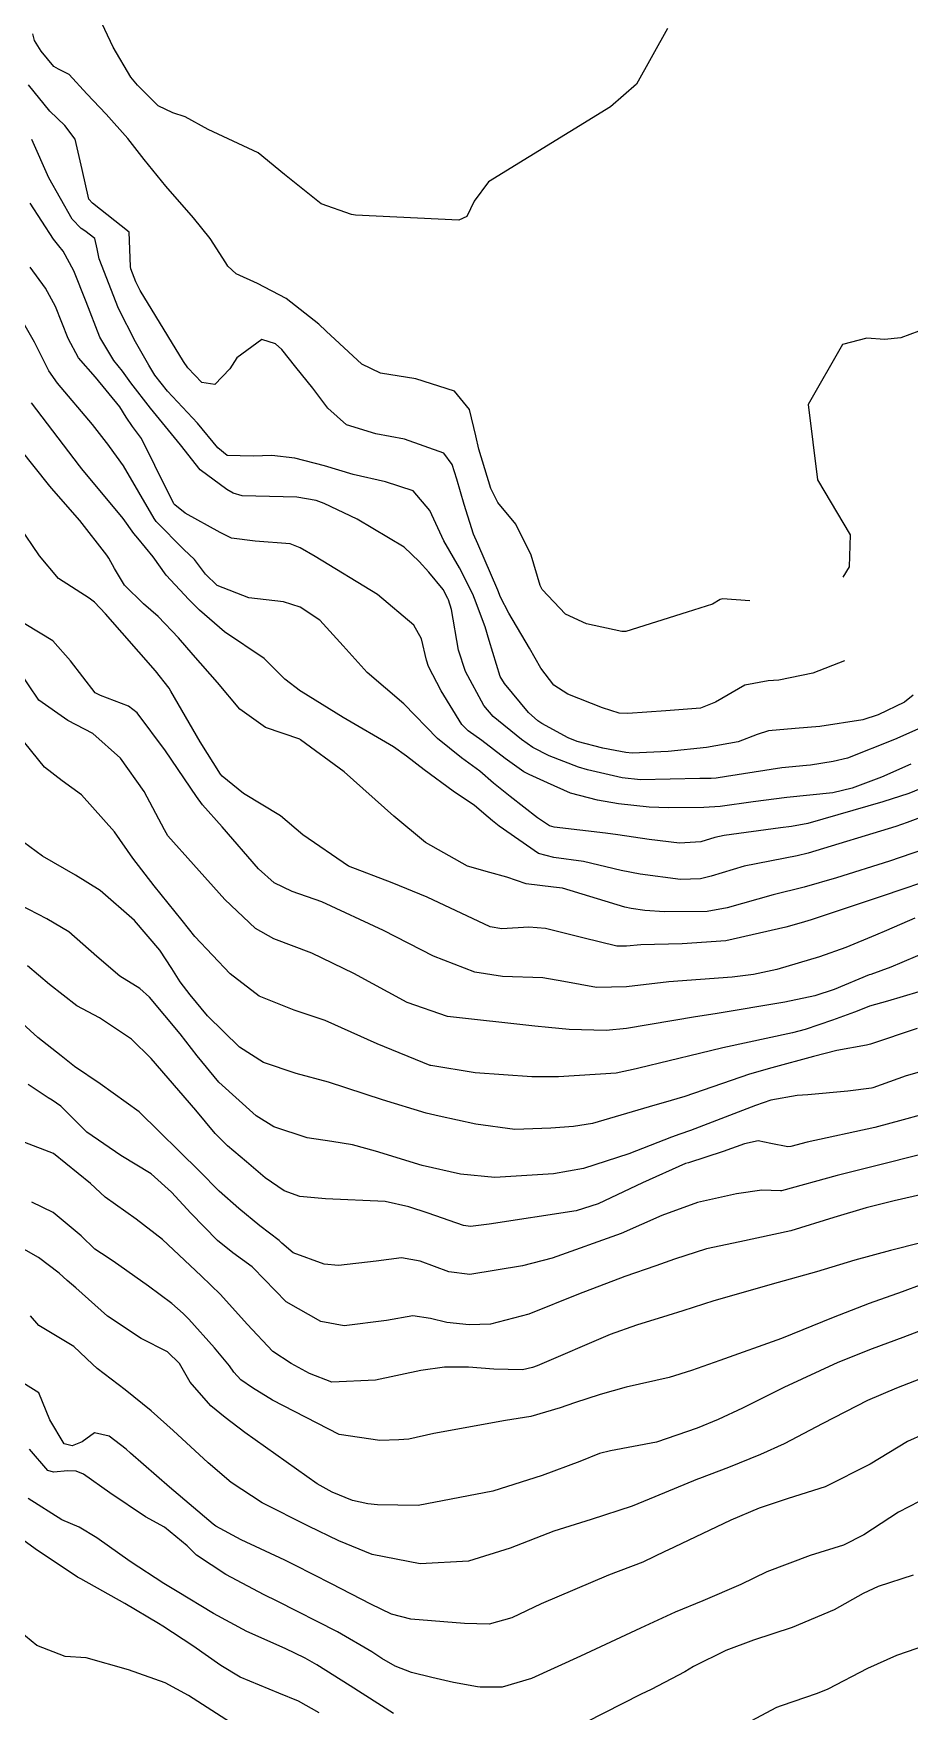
# Model space of a CAD drawing. Header units: feet. Extents: x 1313709 to 1317500, y 405869 to 411659.
# Drawn here: x 1316373.1 to 1316502.9, y 408103.8 to 408352.5 of the extents above; entities that cross this region are included whole.
import ezdxf

# ---------------------------------------------------------------- set-up
doc = ezdxf.new("R2010")
doc.units = ezdxf.units.FT
doc.layers.add('C-TOPO-MAJR', color=32, linetype='CONTINUOUS')

msp = doc.modelspace()

# ---------------------------------------------------------------- linework, layer by layer
at = {"layer": 'C-TOPO-MAJR'}
for points in [[(1316467.1, 408353.26), (1316462.47, 408344.99), (1316458.62, 408341.66), (1316440.54, 408330.56), (1316438.42, 408327.68), (1316437.33, 408325.41), (1316436.17, 408324.84), (1316420.85, 408325.61), (1316420.23, 408325.7), (1316415.76, 408327.29), (1316410.32, 408331.6), (1316406.39, 408334.82), (1316399, 408338.27), (1316395.6, 408340.17), (1316393.76, 408340.74), (1316391.56, 408341.79), (1316388.5, 408344.86), (1316387.55, 408346.07), (1316384.91, 408350.47), (1316382.45, 408355.75)], [(1316479.27, 408268.45), (1316475.24, 408268.74), (1316474.91, 408268.64), (1316473.73, 408267.93), (1316470, 408266.74), (1316460.9, 408263.91), (1316460.32, 408263.88), (1316455.09, 408265.03), (1316451.98, 408266.47), (1316448.51, 408270.1), (1316448.2, 408270.7), (1316446.88, 408275.2), (1316444.61, 408279.79), (1316441.92, 408283.02), (1316440.91, 408285.08), (1316439.14, 408290.94), (1316438.67, 408292.88), (1316437.73, 408296.79), (1316435.51, 408299.53), (1316429.79, 408301.32), (1316424.55, 408302.19), (1316421.75, 408303.5), (1316416.47, 408308.42), (1316415.41, 408309.46), (1316410.55, 408313.23), (1316406.3, 408315.45), (1316403.16, 408316.9), (1316401.92, 408318.05), (1316401.62, 408318.51), (1316399.28, 408322.14), (1316396.82, 408325.21), (1316392.74, 408329.9), (1316389.52, 408333.84), (1316387.09, 408336.97), (1316383.9, 408340.57), (1316381.02, 408343.56), (1316378.4, 408346.45), (1316376.81, 408347.24), (1316376.13, 408347.62), (1316374.22, 408349.88), (1316373.25, 408351.46), (1316373, 408352.45)], [(1316508.96, 408352.56), (1316520.83, 408346.34), (1316526.69, 408344.4), (1316537.53, 408340.78), (1316541.35, 408329.75), (1316539.07, 408323.81), (1316535.2, 408315.34), (1316530.71, 408312.17), (1316527.96, 408311.41), (1316526.98, 408311.28), (1316522.39, 408310.78), (1316509.4, 408309.6), (1316506.25, 408309.1), (1316505.69, 408308.9), (1316501.68, 408307.42), (1316499.26, 408307.16), (1316496.64, 408307.36), (1316493, 408306.45), (1316487.95, 408297.55), (1316489.33, 408286.37), (1316494.14, 408278.2), (1316494.03, 408273.5), (1316493.06, 408271.95)], [(1316493.31, 408259.54), (1316488.63, 408257.73), (1316483.61, 408256.67), (1316482, 408256.59), (1316478.54, 408255.95), (1316474.22, 408253.4), (1316472, 408252.54), (1316466.86, 408252.16), (1316461.22, 408251.75), (1316459.9, 408251.81), (1316457.46, 408252.58), (1316452.32, 408254.61), (1316450.22, 408255.96), (1316448.3, 408258.45), (1316446.62, 408261.41), (1316443.57, 408266.59), (1316442.35, 408269), (1316441.92, 408270.04), (1316438.95, 408276.9), (1316438.34, 408278.34), (1316436.92, 408282.74), (1316435.87, 408286.48), (1316435.17, 408288.66), (1316433.93, 408290.3), (1316428.12, 408292.39), (1316423.85, 408293.18), (1316419.48, 408294.53), (1316416.74, 408297.01), (1316414.52, 408299.97), (1316411.99, 408303.06), (1316409.9, 408305.69), (1316408.99, 408306.51), (1316406.93, 408307.15), (1316403.26, 408304.46), (1316402.19, 408302.83), (1316399.96, 408300.52), (1316398.05, 408300.82), (1316395.97, 408302.99), (1316395.36, 408303.92), (1316388.92, 408314.43), (1316388.26, 408315.7), (1316387.52, 408317.62), (1316387.49, 408317.99), (1316387.31, 408323.07), (1316381.83, 408327.37), (1316381.33, 408327.99), (1316380.33, 408332.38), (1316379.27, 408336.86), (1316377.77, 408338.86), (1316375.52, 408340.99), (1316372.36, 408344.92)], [(1316503.49, 408254.45), (1316502.2, 408253.42), (1316498.29, 408251.53), (1316496.04, 408250.82), (1316489.65, 408249.8), (1316486.03, 408249.52), (1316482.04, 408249.19), (1316480.4, 408248.61), (1316477.58, 408247.55), (1316472.86, 408246.68), (1316467.18, 408246.11), (1316461.83, 408245.88), (1316460.93, 408245.97), (1316459.33, 408246.26), (1316457.48, 408246.59), (1316453.7, 408247.58), (1316452.35, 408248.12), (1316448.45, 408250.27), (1316447.85, 408250.67), (1316446.48, 408251.9), (1316442.9, 408256.18), (1316442.3, 408257.25), (1316440.63, 408262.55), (1316440.04, 408264.57), (1316438.48, 408268.79), (1316438.23, 408269.42), (1316436.24, 408273.34), (1316433.95, 408277.35), (1316431.86, 408281.82), (1316429.39, 408284.76), (1316425.3, 408286.08), (1316420.51, 408287.15), (1316416.24, 408288.44), (1316411.86, 408289.57), (1316408.41, 408289.99), (1316405.69, 408289.86), (1316401.79, 408290), (1316400.42, 408291.13), (1316397.39, 408294.76), (1316392.99, 408299.53), (1316391.11, 408301.9), (1316390.21, 408303.38), (1316388.21, 408306.82), (1316385.7, 408311.77), (1316382.85, 408319.1), (1316382.55, 408320.6), (1316382.18, 408322.13), (1316380.72, 408323.29), (1316380.18, 408323.6), (1316378.82, 408324.98), (1316375.39, 408331.14), (1316372.87, 408336.81)], [(1316506.84, 408250.59), (1316500.71, 408247.88), (1316493.75, 408245.14), (1316491.66, 408244.61), (1316488.3, 408244.08), (1316487.69, 408244.02), (1316484.04, 408243.69), (1316475.83, 408242.39), (1316474.31, 408242.17), (1316473.55, 408242.13), (1316471.89, 408242.09), (1316463.08, 408241.92), (1316460.38, 408242.2), (1316455.88, 408243.26), (1316455.24, 408243.41), (1316453.88, 408243.78), (1316449.53, 408245.47), (1316447.14, 408246.71), (1316445.44, 408247.87), (1316441.25, 408251.3), (1316439.87, 408252.93), (1316437.12, 408257.96), (1316436.09, 408261.13), (1316435.05, 408267.14), (1316434.63, 408268.57), (1316434.53, 408268.79), (1316433.81, 408270.14), (1316431.71, 408272.69), (1316430.27, 408274.26), (1316428.06, 408276.39), (1316421.09, 408280.55), (1316416.18, 408282.87), (1316415, 408283.31), (1316412.16, 408283.78), (1316404.02, 408283.99), (1316402.69, 408284.42), (1316401.75, 408284.96), (1316397.82, 408287.87), (1316394.9, 408291.55), (1316390.46, 408296.98), (1316387.54, 408300.77), (1316386.28, 408302.5), (1316385.03, 408304.06), (1316382.92, 408307.5), (1316380.89, 408312.76), (1316379.06, 408317.33), (1316377.5, 408320.24), (1316376.84, 408321.04), (1316376.05, 408322.03), (1316372.61, 408327.38)], [(1316503.13, 408244.23), (1316498.79, 408242.33), (1316497.64, 408241.84), (1316494.46, 408240.66), (1316491.58, 408239.98), (1316484.77, 408239.27), (1316479.79, 408238.63), (1316474.9, 408237.95), (1316472.48, 408237.81), (1316467.25, 408237.78), (1316464.37, 408237.84), (1316459.82, 408238.34), (1316456.69, 408238.91), (1316452.7, 408239.95), (1316449.3, 408241.48), (1316446.6, 408242.7), (1316445.81, 408243.11), (1316443.02, 408245.06), (1316439.54, 408247.74), (1316437.55, 408249.19), (1316436.58, 408250.11), (1316433.55, 408255.1), (1316431.66, 408258.7), (1316431.36, 408259.63), (1316430.63, 408262.8), (1316429.47, 408264.81), (1316424.12, 408269.38), (1316414.87, 408275.03), (1316412.63, 408276.31), (1316411.15, 408276.88), (1316405.97, 408277.26), (1316402.44, 408277.74), (1316400.76, 408278.58), (1316395.57, 408281.41), (1316394.03, 408282.65), (1316393.9, 408282.83), (1316391.09, 408288.5), (1316389.13, 408292.5), (1316387.79, 408294.29), (1316386.83, 408295.65), (1316385.9, 408297.2), (1316382.28, 408301.61), (1316379.76, 408304.47), (1316378.24, 408307.32), (1316376.36, 408312.05), (1316374.87, 408314.79), (1316372.61, 408317.91)], [(1316505.97, 408241.15), (1316502.84, 408239.9), (1316498.98, 408238.63), (1316487.89, 408235.46), (1316485.47, 408235.01), (1316483.81, 408234.81), (1316475.49, 408233.68), (1316474.08, 408233.36), (1316472.01, 408232.74), (1316468.88, 408232.55), (1316464.35, 408233.06), (1316459.72, 408233.75), (1316457.89, 408234.03), (1316450.26, 408234.9), (1316449.59, 408235.1), (1316447.83, 408236.3), (1316443.76, 408239.44), (1316441.31, 408241.4), (1316439.25, 408243.19), (1316436.53, 408245.19), (1316432.97, 408248.03), (1316427.99, 408253.17), (1316422.58, 408257.84), (1316419.02, 408261.75), (1316415.55, 408265.56), (1316412.61, 408267.49), (1316410.16, 408268.27), (1316405.04, 408268.9), (1316400.34, 408270.7), (1316398.61, 408272.39), (1316396.97, 408274.59), (1316395.41, 408276.07), (1316391.3, 408280.18), (1316390.97, 408280.65), (1316386.44, 408288.46), (1316384.39, 408291.3), (1316384.27, 408291.44), (1316381.83, 408294.59), (1316376.66, 408300.71), (1316375.37, 408302.51), (1316373.25, 408306.75), (1316371.3, 408310.23)], [(1316506.56, 408237.05), (1316502.62, 408235.57), (1316500.95, 408234.99), (1316487.94, 408231.04), (1316486.31, 408230.65), (1316478.46, 408229.13), (1316473.55, 408227.65), (1316471.97, 408227.22), (1316469.01, 408227.15), (1316463.01, 408227.93), (1316460.23, 408228.48), (1316454.61, 408229.83), (1316450.23, 408230.39), (1316447.94, 408231.01), (1316442.12, 408235.07), (1316441.13, 408235.85), (1316440.52, 408236.37), (1316438.46, 408238.09), (1316435.31, 408240.25), (1316431.02, 408243.37), (1316428.4, 408245.4), (1316426.49, 408246.81), (1316419, 408251.13), (1316412.79, 408254.98), (1316412.7, 408255.04), (1316410.35, 408256.81), (1316407.31, 408259.89), (1316401.4, 408263.84), (1316397.7, 408267.04), (1316396.11, 408268.66), (1316392.76, 408272.24), (1316390.82, 408274.96), (1316388.59, 408277.73), (1316388, 408278.44), (1316386.41, 408280.63), (1316380.26, 408288.02), (1316379.9, 408288.45), (1316372.82, 408297.8)], [(1316505.03, 408231.61), (1316500.01, 408229.87), (1316492.13, 408227.38), (1316487.33, 408226.01), (1316482.74, 408224.87), (1316475.93, 408222.94), (1316472.98, 408222.41), (1316466.63, 408222.36), (1316463.71, 408222.57), (1316461.68, 408222.82), (1316460.74, 408223.03), (1316451.5, 408225.86), (1316450.19, 408226.02), (1316446.12, 408226.52), (1316443.25, 408227.5), (1316440.75, 408228.2), (1316437.45, 408229.14), (1316431.2, 408232.61), (1316426.5, 408236.51), (1316419.16, 408243.09), (1316412.69, 408247.86), (1316412.58, 408247.92), (1316407.5, 408249.66), (1316403.7, 408252.4), (1316400.36, 408256.36), (1316396.76, 408260.46), (1316394.58, 408262.94), (1316391.6, 408266.14), (1316389.41, 408268.01), (1316386.58, 408270.76), (1316385.12, 408273.21), (1316384.28, 408274.76), (1316383.96, 408275.2), (1316379.97, 408280.37), (1316376.14, 408284.75), (1316375.51, 408285.45), (1316371.1, 408291.02)], [(1316507.48, 408227.59), (1316499.07, 408224.7), (1316496.26, 408223.77), (1316488.39, 408221.16), (1316486.89, 408220.73), (1316484.64, 408220.1), (1316475.71, 408218.07), (1316469.24, 408217.63), (1316463.11, 408217.47), (1316461.01, 408217.26), (1316459.57, 408217.28), (1316454.54, 408218.49), (1316448.98, 408219.86), (1316446.55, 408220.06), (1316442.55, 408219.83), (1316440.79, 408220.13), (1316431.45, 408224.52), (1316426.28, 408226.65), (1316419.78, 408229.11), (1316413.04, 408233.78), (1316409.72, 408236.58), (1316404.21, 408239.89), (1316401.05, 408242.46), (1316400.81, 408242.76), (1316397.81, 408247.52), (1316393.48, 408255.07), (1316393.19, 408255.51), (1316391.17, 408258.06), (1316383.77, 408266.52), (1316382.15, 408268.22), (1316381.38, 408268.84), (1316376.8, 408271.76), (1316373.97, 408275.12), (1316370.99, 408279.56)], [(1316503.77, 408221.39), (1316499.56, 408219.6), (1316497.93, 408218.87), (1316493.52, 408217.08), (1316489.64, 408215.67), (1316483.29, 408213.8), (1316479.81, 408213.06), (1316476.65, 408212.67), (1316467.29, 408211.96), (1316461.02, 408211.24), (1316456.57, 408211.15), (1316451.71, 408212.03), (1316448.59, 408212.55), (1316442.63, 408212.79), (1316438.5, 408213.39), (1316432.42, 408215.78), (1316424.99, 408219.59), (1316415.84, 408223.84), (1316411.43, 408225.37), (1316408.76, 408226.64), (1316406.48, 408228.73), (1316401.08, 408234.95), (1316398.17, 408238.22), (1316397.27, 408239.42), (1316392.69, 408246.22), (1316388.49, 408251.83), (1316387.18, 408252.81), (1316383.04, 408254.4), (1316382.25, 408254.81), (1316378.57, 408259.55), (1316375.98, 408262.51), (1316369.86, 408266.22)], [(1316506.47, 408216.84), (1316501.82, 408214.83), (1316500.21, 408214.14), (1316497.2, 408213.07), (1316496.98, 408212.99), (1316491.78, 408210.82), (1316488.91, 408209.89), (1316484.46, 408208.94), (1316474.17, 408207.24), (1316471.22, 408206.77), (1316461.03, 408205.05), (1316458.01, 408204.75), (1316452.5, 408204.9), (1316449.42, 408205.23), (1316447.41, 408205.42), (1316434.46, 408206.84), (1316428.48, 408208.91), (1316420.59, 408213.2), (1316414.37, 408216.23), (1316408.75, 408218.35), (1316406.03, 408219.9), (1316401.45, 408224.19), (1316396.8, 408229.37), (1316393.04, 408233.63), (1316392.5, 408234.48), (1316389.5, 408240.19), (1316385.99, 408245.1), (1316381.91, 408248.76), (1316378.21, 408250.72), (1316373.88, 408253.7), (1316370.84, 408258.27)], [(1316504.33, 408210.51), (1316499.69, 408209.13), (1316497.05, 408208.35), (1316496.45, 408208.13), (1316494.78, 408207.47), (1316491.55, 408206.3), (1316487.51, 408204.93), (1316485.61, 408204.42), (1316475.28, 408202.19), (1316471.83, 408201.34), (1316462.83, 408199.2), (1316462.42, 408199.09), (1316459.48, 408198.44), (1316450.95, 408197.91), (1316446.98, 408197.88), (1316438.58, 408198.49), (1316432.01, 408199.57), (1316431.9, 408199.6), (1316424.07, 408202.81), (1316416.33, 408206.26), (1316411.75, 408207.77), (1316406.58, 408209.86), (1316402.27, 408213.14), (1316397.04, 408218.67), (1316395.14, 408221.07), (1316390.97, 408226.19), (1316387.85, 408230.3), (1316385.12, 408234.2), (1316380.23, 408239.67), (1316377.37, 408241.75), (1316374.75, 408243.79), (1316369.74, 408249.98)], [(1316504.11, 408205.04), (1316497.16, 408202.74), (1316496.58, 408202.6), (1316492.17, 408201.8), (1316488.75, 408200.9), (1316482.57, 408199.23), (1316479.23, 408198.29), (1316469.65, 408195), (1316466.43, 408194.06), (1316465.22, 408193.72), (1316455.95, 408190.97), (1316453.15, 408190.53), (1316449.78, 408190.29), (1316444.46, 408190.11), (1316438.65, 408190.87), (1316433.24, 408192.06), (1316431.32, 408192.53), (1316424.86, 408194.5), (1316416.81, 408197.13), (1316412.03, 408198.4), (1316407.18, 408200), (1316403.65, 408202.29), (1316398.9, 408206.96), (1316396.33, 408210.06), (1316394.85, 408211.99), (1316393.6, 408213.93), (1316391.81, 408216.66), (1316388.07, 408221.05), (1316382.97, 408225.53), (1316379.31, 408227.8), (1316374.45, 408230.58), (1316370.67, 408233.39)], [(1316507.91, 408199.58), (1316502.45, 408198.04), (1316497.5, 408196.28), (1316497.31, 408196.24), (1316493.8, 408195.78), (1316487.89, 408195.23), (1316486.29, 408195.15), (1316482.4, 408194.42), (1316480.15, 408193.65), (1316470.51, 408189.92), (1316468.93, 408189.4), (1316467.7, 408188.97), (1316461.35, 408186.47), (1316454.63, 408184.33), (1316450.2, 408183.52), (1316441.51, 408182.98), (1316436.42, 408183.46), (1316430.74, 408184.77), (1316423.79, 408186.86), (1316420.41, 408187.84), (1316417.33, 408188.33), (1316413.66, 408188.87), (1316408.74, 408190.49), (1316406.13, 408192.13), (1316400.6, 408197.09), (1316397.37, 408201.01), (1316394.84, 408204.29), (1316390.3, 408209.7), (1316388.86, 408210.98), (1316385.88, 408212.83), (1316382.49, 408215.74), (1316378.36, 408219.4), (1316375.06, 408221.33), (1316371.06, 408223.38)], [(1316507.06, 408192.9), (1316502.03, 408191.52), (1316497.83, 408190.38), (1316487.78, 408188.21), (1316485.39, 408187.58), (1316484.9, 408187.52), (1316482.4, 408188.01), (1316480.53, 408188.41), (1316478.51, 408187.99), (1316475.32, 408186.84), (1316470.18, 408185.17), (1316469.77, 408185.03), (1316463.37, 408182.18), (1316456.8, 408179.1), (1316453.56, 408178.06), (1316440.63, 408176.06), (1316437.88, 408175.71), (1316436.82, 408175.85), (1316431.6, 408177.71), (1316428.72, 408178.64), (1316425.23, 408179.41), (1316416.39, 408179.83), (1316412.59, 408180.17), (1316410.28, 408181), (1316407.46, 408182.95), (1316404.69, 408185.3), (1316401.86, 408187.67), (1316400.04, 408189.5), (1316397.16, 408192.96), (1316390.57, 408200.6), (1316387.61, 408203.5), (1316382.87, 408206.64), (1316379.55, 408208.42), (1316375.47, 408211.56), (1316372.2, 408214.33)], [(1316504.63, 408186.38), (1316498.16, 408184.74), (1316492.22, 408183.27), (1316484, 408181.01), (1316483.85, 408181), (1316481.09, 408181.08), (1316477.29, 408180.55), (1316471.54, 408179.27), (1316466.26, 408177.36), (1316460.23, 408174.7), (1316449.98, 408171.03), (1316445.61, 408169.9), (1316437.78, 408168.61), (1316434.68, 408168.98), (1316430.44, 408170.57), (1316427.63, 408171.08), (1316423.91, 408170.6), (1316418.34, 408169.93), (1316416.17, 408170.13), (1316411.58, 408171.82), (1316409.94, 408173.24), (1316409.53, 408173.63), (1316406.66, 408175.84), (1316403.52, 408178.39), (1316400.63, 408180.97), (1316397.72, 408183.94), (1316388.76, 408192.73), (1316383.01, 408196.87), (1316379.19, 408199.44), (1316377.22, 408201.01), (1316373.73, 408203.75), (1316369.16, 408207.95)], [(1316507.4, 408181.05), (1316500.66, 408179.52), (1316498.5, 408178.99), (1316496.51, 408178.49), (1316491.76, 408177.04), (1316485.37, 408175.06), (1316477.79, 408173.43), (1316472.88, 408172.39), (1316468.14, 408170.88), (1316465.37, 408169.9), (1316460.76, 408168.31), (1316453.89, 408165.68), (1316446.55, 408162.74), (1316440.85, 408161.24), (1316437.68, 408161.13), (1316434.37, 408161.51), (1316431.95, 408162.09), (1316429.34, 408162.46), (1316425.41, 408161.8), (1316419.18, 408161), (1316415.69, 408161.65), (1316410.58, 408164.54), (1316405.66, 408169.59), (1316405.53, 408169.72), (1316402.63, 408171.83), (1316400.4, 408173.66), (1316396.45, 408177.67), (1316393.57, 408180.8), (1316390.57, 408183.53), (1316386.05, 408186.26), (1316381.03, 408189.72), (1316377.14, 408193.54), (1316375.88, 408194.44), (1316375.27, 408194.8), (1316372.33, 408196.75)], [(1316504.62, 408173.28), (1316500.16, 408172.18), (1316494.84, 408170.71), (1316489.18, 408168.98), (1316483.47, 408167.43), (1316473.93, 408164.68), (1316469.34, 408163.23), (1316467.11, 408162.52), (1316462.5, 408161.1), (1316458.58, 408159.7), (1316447.77, 408155.09), (1316447.09, 408154.8), (1316445.58, 408154.49), (1316441.32, 408154.58), (1316437.59, 408154.85), (1316434.02, 408154.87), (1316430.5, 408154.4), (1316423.81, 408152.95), (1316417.32, 408152.64), (1316414.01, 408153.92), (1316411.31, 408155.4), (1316408.59, 408157.21), (1316404.8, 408161.22), (1316400.81, 408165.65), (1316397.94, 408168.41), (1316392.23, 408173.8), (1316388.3, 408176.8), (1316383.75, 408180.04), (1316381.53, 408182.08), (1316376.06, 408186.54), (1316371.84, 408188.17)], [(1316513.51, 408170.39), (1316501.87, 408166.01), (1316497, 408164.29), (1316491.62, 408162.23), (1316484, 408159.11), (1316474.86, 408155.86), (1316470.62, 408154.38), (1316467.33, 408153.34), (1316460.96, 408151.89), (1316457.09, 408150.8), (1316453.31, 408149.56), (1316451.18, 408148.83), (1316446.82, 408147.57), (1316443.08, 408146.95), (1316432.44, 408145.05), (1316428.74, 408144.2), (1316427.24, 408144.08), (1316424.46, 408144), (1316418.41, 408144.88), (1316408.52, 408149.97), (1316405.57, 408151.82), (1316403.83, 408153.01), (1316402.8, 408154.14), (1316402.16, 408155.05), (1316399.95, 408157.72), (1316396.14, 408161.98), (1316395.31, 408162.83), (1316393.63, 408164.32), (1316390.13, 408166.89), (1316384.9, 408170.59), (1316383.2, 408171.71), (1316382.21, 408172.38), (1316380.18, 408174.31), (1316376.02, 408177.78), (1316372.85, 408179.33)], [(1316505.33, 408160.53), (1316501.99, 408159.25), (1316497.44, 408157.58), (1316492.34, 408155.57), (1316484.35, 408151.88), (1316478.2, 408148.81), (1316474.59, 408147.12), (1316471.47, 408145.82), (1316465.45, 408143.77), (1316458.65, 408142.46), (1316457.01, 408142.07), (1316454.08, 408140.9), (1316448.52, 408138.83), (1316441.19, 408136.49), (1316430.1, 408134.37), (1316424.11, 408134.47), (1316422.65, 408134.6), (1316420.37, 408135.11), (1316417.39, 408136.33), (1316415.16, 408137.57), (1316404.41, 408145.17), (1316401.5, 408147.41), (1316399.4, 408149.15), (1316396.34, 408152.64), (1316394.77, 408155.42), (1316392.97, 408157.15), (1316389.08, 408159.1), (1316384.06, 408162.44), (1316379.38, 408166.63), (1316378.1, 408167.71), (1316376.9, 408168.79), (1316373.85, 408171.13), (1316365.81, 408175.67)], [(1316511.07, 408155.65), (1316501.05, 408151.74), (1316496.75, 408149.91), (1316490.11, 408146.53), (1316484.4, 408143.52), (1316480.88, 408141.91), (1316476.15, 408140), (1316471.83, 408138.36), (1316471.55, 408138.26), (1316465.21, 408135.66), (1316461.86, 408134.28), (1316455.78, 408132.27), (1316450.23, 408130.56), (1316443.75, 408128.04), (1316437.6, 408126.11), (1316430.42, 408125.73), (1316423.31, 408127.11), (1316418.37, 408129.13), (1316413.87, 408131.29), (1316407.01, 408134.75), (1316402.4, 408137.8), (1316399.01, 408140.68), (1316393.81, 408145.47), (1316390.56, 408148.42), (1316386.71, 408151.51), (1316382.52, 408154.68), (1316381.86, 408155.33), (1316379.07, 408157.93), (1316373.91, 408161.03), (1316372.64, 408162.47)], [(1316505.07, 408144.92), (1316502.64, 408143.84), (1316497.12, 408140.49), (1316490.46, 408137.12), (1316484.97, 408135.41), (1316480.65, 408133.98), (1316476.45, 408132.2), (1316472.2, 408130.15), (1316467.11, 408127.77), (1316466.79, 408127.6), (1316463.41, 408125.98), (1316458.33, 408124.02), (1316448.36, 408119.81), (1316444, 408117.74), (1316440.66, 408116.8), (1316436.98, 408116.89), (1316429.03, 408117.54), (1316426.17, 408118.26), (1316423.13, 408119.73), (1316417.28, 408122.77), (1316411.84, 408125.54), (1316410.35, 408126.27), (1316403.88, 408129.29), (1316400.12, 408131.33), (1316399.73, 408131.61), (1316393.24, 408137.08), (1316387.5, 408142.12), (1316386.82, 408142.7), (1316384.32, 408144.66), (1316382.13, 408145.13), (1316380.34, 408143.81), (1316378.85, 408143.23), (1316377.64, 408143.53), (1316375.51, 408147.05), (1316373.88, 408151.07), (1316369.92, 408153.53)], [(1316509, 408137.34), (1316501.34, 408133.39), (1316496.19, 408130.01), (1316493.16, 408128.47), (1316488.21, 408126.95), (1316481.8, 408124.56), (1316477.94, 408122.68), (1316472.31, 408120.22), (1316468.22, 408118.54), (1316463.07, 408116.2), (1316454.17, 408112.06), (1316446.91, 408108.72), (1316442.57, 408107.45), (1316439.33, 408107.43), (1316438.93, 408107.49), (1316435.36, 408108.12), (1316432.17, 408108.87), (1316429.16, 408109.64), (1316426.72, 408110.56), (1316424.75, 408111.71), (1316423.27, 408112.67), (1316418.16, 408115.65), (1316409.2, 408120.17), (1316407.32, 408121.11), (1316401.6, 408124.13), (1316397.29, 408127.03), (1316395.88, 408128.38), (1316392.52, 408131.18), (1316389.72, 408132.71), (1316384.42, 408136.23), (1316380.5, 408139), (1316379.41, 408139.44), (1316378.17, 408139.53), (1316376.05, 408139.3), (1316375.22, 408139.56), (1316372.5, 408142.72)], [(1316426.47, 408103.53), (1316420.04, 408107.63), (1316415.1, 408110.74), (1316413.37, 408111.72), (1316410.4, 408113.16), (1316404.72, 408115.72), (1316399.79, 408118.35), (1316394.41, 408121.6), (1316392.4, 408122.83), (1316387.41, 408126.06), (1316382.49, 408129.59), (1316379.85, 408131.15), (1316377.32, 408132.25), (1316372.29, 408135.43)], [(1316415.47, 408103.66), (1316412.38, 408105.39), (1316409.46, 408106.57), (1316403.76, 408108.95), (1316400.87, 408110.67), (1316396.73, 408113.58), (1316392.28, 408116.5), (1316391.62, 408116.9), (1316386.62, 408119.86), (1316380.11, 408123.48), (1316379.65, 408123.77), (1316373.34, 408127.95), (1316368.83, 408131.28)], [(1316503.49, 408124.06), (1316498.33, 408122.37), (1316496.11, 408121.35), (1316491.79, 408118.9), (1316485.56, 408116.27), (1316479.84, 408114.41), (1316475.73, 408112.9), (1316470.93, 408110.49), (1316469.63, 408109.74), (1316464.68, 408107.12), (1316463.16, 408106.42), (1316454.93, 408102.22)], [(1316404.4, 408100.89), (1316396.08, 408106.23), (1316392.61, 408108.09), (1316387.18, 408110.03), (1316380.93, 408111.79), (1316377.8, 408111.98), (1316373.62, 408113.64), (1316369.41, 408117.1)], [(1316512.66, 408116.15), (1316501.03, 408112.16), (1316496.74, 408110.21), (1316490.83, 408107.17), (1316489.29, 408106.51), (1316483.92, 408104.7), (1316483.22, 408104.41), (1316476.35, 408100.77)]]:
    msp.add_lwpolyline(points, dxfattribs=at)

doc.saveas('drawing.dxf')
